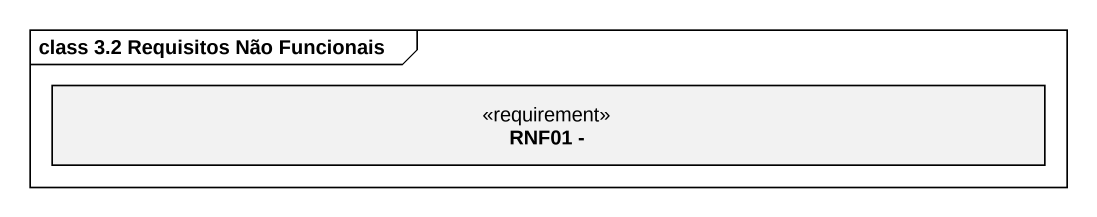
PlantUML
@startuml
mainframe class 3.2 Requisitos Não Funcionais
hide circle
hide empty members
class "RNF01 -" as RNF01 <<requirement>>
@enduml
